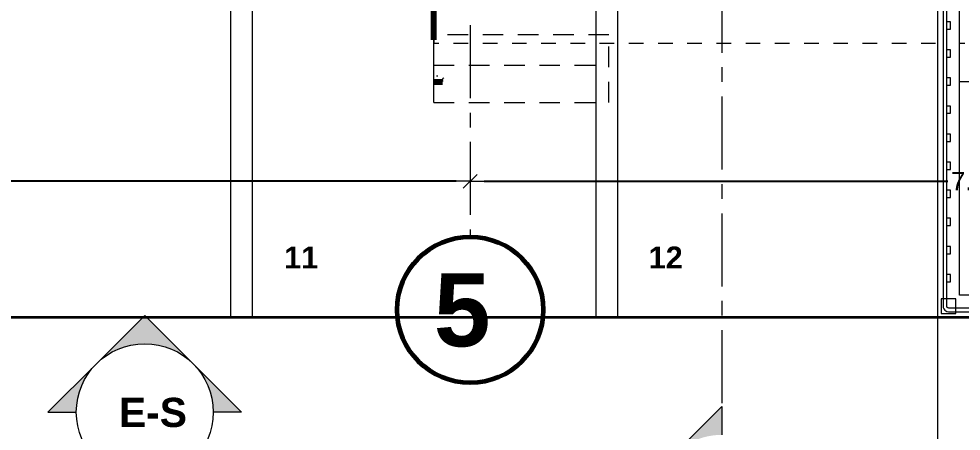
# Model space of a CAD drawing. Header units: inches. Extents: x 2704.1 to 2801.6, y 2415.6 to 2497.
# Drawn here: x 2747.09 to 2753.54, y 2426.11 to 2428.93 of the extents above; entities that cross this region are included whole.
import ezdxf

# ---------------------------------------------------------------- set-up
doc = ezdxf.new("R2010")
doc.units = ezdxf.units.IN
doc.set_wipeout_variables(frame=1)
doc.header["$PDMODE"] = 1
for name, pattern in [('Línea Oculta', [0.195611, 0.141111, -0.0545]), ('Punto & Raya', [0.65, 0.5, -0.075, 0, -0.075]), ('Rayas', [0.1, 0.05, -0.05]), ('Wipeout_Contour', [1, 0, -1])]:
    doc.linetypes.add(name, pattern=pattern)
for name, color, linetype in [('02 _ ARQ _ ALB _ Cotas Ejes', 7, 'Continuous'), ('02 _ ARQ _ ALB _ Ejes Generales', 7, 'Continuous'), ('08 _ STR _ EXT _ 07 Losa Aligerada', 7, 'Continuous'), ('08 _ STR _ EXT _ 08 Placas', 7, 'Continuous'), ('08 _ STR _ EXT _ 08 Placas Inclinadas', 7, 'Continuous'), ('08 _ STR _ EXT _ 10 Vereda Exterior', 7, 'Continuous'), ('08 _ STR _ EXT _ Cerco Perimetrico', 7, 'Continuous'), ('08 _ STR _ EXT _ Estacionamiento-Pavimento', 7, 'Continuous'), ('Dibujo 2D - General', 7, 'Continuous'), ('Interior - Equipamiento', 7, 'Continuous'), ('Marcador - Alzados', 7, 'Continuous'), ('Marcador - Secciones', 251, 'Continuous')]:
    doc.layers.add(name, color=color, linetype=linetype)
doc.styles.add('Estilo_Generado_1', font='swisseb.ttf')
doc.styles.add('Estilo_Generado_4', font='swisse.ttf')
doc.styles.add('Estilo_Generado_8', font='arialbd.ttf')
doc.dimstyles.new('Estilo_Generado__1', dxfattribs={"dimtxt": 0.125, "dimasz": 0.095, "dimexe": 0.18, "dimexo": 0.3, "dimgap": 0, "dimtad": 0, "dimtih": 1, "dimtoh": 1, "dimzin": 0, "dimdsep": 46, "dimtxsty": 'Estilo_Generado_4', "dimblk": 'ARROWHEAD_6', "dimblk1": 'ARROWHEAD_6', "dimblk2": 'ARROWHEAD_6', "dimcen": 0.09, "dimse1": 1, "dimse2": 1, "dimclrd": 144, "dimclre": 144, "dimclrt": 7, "dimadec": 0, "dimazin": 0, "dimtfac": 1, "dimtdec": 4, "dimtmove": 0, "dimatfit": 3, "dimfxl": 1, "dimtolj": 1, "dimtzin": 0, "dimarcsym": 0})

# ---------------------------------------------------------------- blocks, each defined once
blk = doc.blocks.new('ARROWHEAD_6')
at = {"color": 0, "linetype": 'Continuous', "lineweight": 0}
for p, q in [((0, 0), (-1, 0)), ((-0.5, -0.5), (0.5, 0.5))]:
    blk.add_line(p, q, dxfattribs=at)
blk = doc.blocks.new('*D72')
at = {"layer": '02 _ ARQ _ ALB _ Cotas Ejes', "color": 144, "linetype": 'Continuous', "lineweight": -2, "transparency": 16777216}
for p, q in [((2743.2706, 2427.8164), (2746.4443, 2427.8164)), ((2750.0806, 2427.8164), (2746.8317, 2427.8164))]:
    blk.add_line(p, q, dxfattribs=at)
at = {"layer": 'Defpoints', "color": 0, "linetype": 'Continuous', "transparency": 16777216}
for p in [(2743.1756, 2432.8358), (2750.1756, 2432.8358), (2750.1756, 2427.8164)]:
    blk.add_point(p, dxfattribs=at)
at = {"layer": '02 _ ARQ _ ALB _ Cotas Ejes', "color": 144, "linetype": 'Continuous', "lineweight": -2, "transparency": 16777216, "xscale": 0.095, "yscale": 0.095, "zscale": 0.095, "rotation": 180}
blk.add_blockref('ARROWHEAD_6', (2743.1756, 2427.8164), dxfattribs=at)
at = {"layer": '02 _ ARQ _ ALB _ Cotas Ejes', "color": 144, "linetype": 'Continuous', "lineweight": -2, "transparency": 16777216, "xscale": 0.095, "yscale": 0.095, "zscale": 0.095}
blk.add_blockref('ARROWHEAD_6', (2750.1756, 2427.8164), dxfattribs=at)
at = {"layer": '02 _ ARQ _ ALB _ Cotas Ejes', "color": 7, "linetype": 'Continuous', "lineweight": 13, "transparency": 16777216, "insert": (2746.638, 2427.8164), "char_height": 0.125, "attachment_point": 5, "style": 'Estilo_Generado_4'}
blk.add_mtext('\\A1;7.00', dxfattribs=at)
blk = doc.blocks.new('*D73')
at = {"layer": '02 _ ARQ _ ALB _ Cotas Ejes', "color": 144, "linetype": 'Continuous', "lineweight": -2, "transparency": 16777216}
for p, q in [((2750.2706, 2427.8164), (2753.4443, 2427.8164)), ((2757.0806, 2427.8164), (2753.8317, 2427.8164))]:
    blk.add_line(p, q, dxfattribs=at)
at = {"layer": 'Defpoints', "color": 0, "linetype": 'Continuous', "transparency": 16777216}
for p in [(2750.1756, 2432.8358), (2757.1756, 2428.1316), (2757.1756, 2427.8164)]:
    blk.add_point(p, dxfattribs=at)
at = {"layer": '02 _ ARQ _ ALB _ Cotas Ejes', "color": 144, "linetype": 'Continuous', "lineweight": -2, "transparency": 16777216, "xscale": 0.095, "yscale": 0.095, "zscale": 0.095, "rotation": 180}
blk.add_blockref('ARROWHEAD_6', (2750.1756, 2427.8164), dxfattribs=at)
at = {"layer": '02 _ ARQ _ ALB _ Cotas Ejes', "color": 144, "linetype": 'Continuous', "lineweight": -2, "transparency": 16777216, "xscale": 0.095, "yscale": 0.095, "zscale": 0.095}
blk.add_blockref('ARROWHEAD_6', (2757.1756, 2427.8164), dxfattribs=at)
at = {"layer": '02 _ ARQ _ ALB _ Cotas Ejes', "color": 7, "linetype": 'Continuous', "lineweight": 13, "transparency": 16777216, "insert": (2753.638, 2427.8164), "char_height": 0.125, "attachment_point": 5, "style": 'Estilo_Generado_4'}
blk.add_mtext('\\A1;7.00', dxfattribs=at)

msp = doc.modelspace()

# ---------------------------------------------------------------- hatches: boundary and pattern name
at = {"layer": '08 _ STR _ EXT _ 08 Placas Inclinadas', "linetype": 'Continuous', "lineweight": 9}
h = msp.add_hatch(dxfattribs=at)
h.set_pattern_fill('HORMIGÓN_EN_MASA_0002', style=0, pattern_type=2)
h.set_pattern_definition([(0, (2712.85563, 2425.38577), (0, 0.3897114), [0.024375, -0.200625]), (0, (2712.96813, 2425.58063), (0, 0.3897114), [0.024375, -0.200625]), (60, (2712.85563, 2425.38577), (-0.3375, 0.1948557), [0.024375, -0.200625]), (60, (2713.08063, 2425.38577), (-0.3375, 0.1948557), [0.024375, -0.200625]), (120, (2712.88, 2425.38577), (0.3375, 0.1948557), [0.024375, -0.200625]), (120, (2713.105, 2425.38577), (0.3375, 0.1948557), [0.024375, -0.200625]), (0, (2712.85563, 2425.42327), (0, 0.075), [0, -0.075, 0, -0.1125]), (45, (2712.89313, 2425.42327), (-0.05303301, 0.05303301), [0, -0.05625, 0, -0.09375])])
h.paths.add_polyline_path([(2749.9857, 2428.4953), (2750.0148, 2428.5623), (2749.9256, 2428.5623), (2749.9256, 2428.4953)])
at = {"layer": '08 _ STR _ EXT _ 10 Vereda Exterior', "linetype": 'Continuous', "lineweight": 13}
h = msp.add_hatch(dxfattribs=at)
h.set_pattern_fill('RETÍCULA_100X100_0002', color=251, style=0, pattern_type=2)
h.set_pattern_definition([(360, (2716.613, 2443.6885), (0, 2.53199), []), (90, (2716.613, 2443.6885), (-3.6, 0), [])])
h.paths.add_polyline_path([(2715.0256, 2429.0071), (2717.1469, 2426.8858), (2722.1756, 2426.8858), (2722.1756, 2431.8858), (2753.3756, 2431.8858), (2753.3756, 2426.8858), (2765.7756, 2426.8858), (2765.7756, 2444.4717), (2764.4256, 2444.4717), (2764.4256, 2432.5858), (2721.9256, 2432.5858), (2721.9256, 2433.2358), (2719.3758, 2433.2358, -0.414214), (2719.1257, 2433.4858), (2719.1257, 2434.2358, -0.414213), (2719.3758, 2434.4858), (2721.9256, 2434.4858), (2721.9256, 2437.3858), (2719.3758, 2437.3858, -0.414214), (2719.1257, 2437.6358), (2719.1257, 2438.3858, -0.414213), (2719.3758, 2438.6358), (2721.9256, 2438.6358), (2721.9256, 2441.5358), (2719.3757, 2441.5358, -0.414214), (2719.1257, 2441.7858), (2719.1257, 2442.5358, -0.414213), (2719.3757, 2442.7858), (2721.6256, 2442.7858), (2721.6262, 2446.4357), (2715.0256, 2446.4357)])
at = {"layer": 'Marcador - Alzados', "linetype": 'Continuous', "lineweight": 13}
for points in [[(2747.6164, 2426.567, -0.414214), (2748.2789, 2426.567), (2747.9476, 2426.8982)], [(2747.2851, 2426.2357), (2747.4792, 2426.2357, -0.198912), (2747.6164, 2426.567)], [(2748.6101, 2426.2357), (2748.2789, 2426.567, -0.198912), (2748.4161, 2426.2357)]]:
    msp.add_hatch(color=7, dxfattribs=at).paths.add_polyline_path(points)
at = {"layer": 'Marcador - Secciones', "linetype": 'Continuous', "lineweight": 13}
msp.add_hatch(color=7, dxfattribs=at).paths.add_polyline_path([(2751.8981, 2426.2736), (2751.5668, 2425.9424, -0.198912), (2751.8981, 2426.0796)])

# ---------------------------------------------------------------- linework, layer by layer
at = {"layer": '02 _ ARQ _ ALB _ Ejes Generales', "color": 251, "linetype": 'Punto & Raya', "lineweight": 13}
msp.add_line((2750.1756, 2471.2858), (2750.1756, 2427.4358), dxfattribs=at)
at = {"layer": '02 _ ARQ _ ALB _ Ejes Generales', "color": 7, "linetype": 'Continuous', "lineweight": 60}
msp.add_circle((2750.1756, 2426.9358), 0.5, dxfattribs=at)
at = {"layer": '08 _ STR _ EXT _ 07 Losa Aligerada', "color": 254, "linetype": 'Rayas', "lineweight": 18, "flags": 128}
msp.add_lwpolyline([(2721.0256, 2453.325), (2720.5256, 2453.325), (2720.5256, 2431.1858), (2738.0909, 2431.1858), (2738.0909, 2432.5858), (2743.2871, 2432.5858), (2743.2871, 2431.3863), (2749.9256, 2431.3863), (2749.9256, 2428.7611), (2757.4256, 2428.7611), (2757.4256, 2431.4358), (2765.1756, 2431.4358), (2765.1756, 2440.3857), (2764.4256, 2440.3857), (2764.4256, 2443.4858), (2764.4256, 2443.4858), (2764.4256, 2445.7358), (2759.5256, 2445.7358), (2759.5256, 2447.7358), (2759.5256, 2447.9858), (2759.5256, 2449.8858), (2759.5256, 2450.1358), (2759.5256, 2452.1358), (2764.4256, 2452.1358), (2764.4256, 2455.0858), (2764.4256, 2455.0858), (2764.4256, 2460.5863), (2765.3756, 2460.5863), (2765.3756, 2466.4858), (2751.8109, 2466.4858), (2751.8109, 2466.1859), (2746.9035, 2466.1859), (2746.9035, 2465.8859), (2736.2256, 2465.8859), (2736.2256, 2469.2593), (2729.1255, 2469.2593), (2729.1255, 2465.2858), (2723.9757, 2465.2858), (2723.9757, 2466.3358), (2720.8756, 2466.3358), (2720.8756, 2463.0857), (2721.9256, 2463.0857), (2721.9256, 2459.2858), (2721.0256, 2459.2858)], close=True, dxfattribs=at)
at = {"layer": '08 _ STR _ EXT _ 08 Placas', "color": 7, "linetype": 'Continuous', "lineweight": 80, "flags": 128}
msp.add_lwpolyline([(2749.9256, 2428.7853), (2749.9256, 2432.2858)], dxfattribs=at)
at = {"layer": '08 _ STR _ EXT _ 08 Placas Inclinadas', "color": 251, "linetype": 'Línea Oculta', "lineweight": 13}
msp.add_line((2749.9256, 2428.6111), (2751.1255, 2428.6111), dxfattribs=at)
at = {"layer": '08 _ STR _ EXT _ 08 Placas Inclinadas', "color": 251, "linetype": 'Línea Oculta', "lineweight": 13, "flags": 128}
for points in [[(2751.1255, 2428.8182), (2749.9256, 2428.8182)], [(2751.1255, 2428.3566), (2751.1255, 2428.8182)]]:
    msp.add_lwpolyline(points, dxfattribs=at)
at = {"layer": '08 _ STR _ EXT _ 10 Vereda Exterior', "color": 7, "linetype": 'Continuous', "lineweight": 18, "flags": 128}
msp.add_lwpolyline([(2722.1756, 2431.8858), (2753.3756, 2431.8858), (2753.3756, 2426.8858), (2765.7756, 2426.8858), (2765.7756, 2444.4717), (2764.4256, 2444.4717), (2764.4256, 2432.5858), (2721.9256, 2432.5858)], dxfattribs=at)
at = {"layer": '08 _ STR _ EXT _ Estacionamiento-Pavimento', "color": 7, "linetype": 'Continuous', "lineweight": 13, "flags": 128}
msp.add_lwpolyline([(2753.3756, 2426.8858), (2722.1756, 2426.8858)], dxfattribs=at)
at = {"layer": 'Interior - Equipamiento', "color": 175, "linetype": 'Continuous', "lineweight": 13, "flags": 128}
for points in [[(2748.5352, 2426.8858), (2748.6852, 2426.8858), (2748.6852, 2431.8858), (2748.5352, 2431.8858)], [(2751.0363, 2426.8858), (2751.1863, 2426.8858), (2751.1863, 2431.8858), (2751.0363, 2431.8858)]]:
    msp.add_lwpolyline(points, close=True, dxfattribs=at)
at = {"layer": 'Marcador - Alzados', "color": 7, "linetype": 'Continuous', "lineweight": 13, "flags": 128}
msp.add_lwpolyline([(2748.2789, 2426.567), (2747.9476, 2426.8982), (2747.6164, 2426.567)], dxfattribs=at)
for points in [[(2747.6164, 2426.567), (2747.2851, 2426.2357), (2747.4792, 2426.2357, -0.198912)], [(2748.2789, 2426.567), (2748.6101, 2426.2357), (2748.4161, 2426.2357, 0.198912)]]:
    msp.add_lwpolyline(points, format="xyb", dxfattribs=at)
at = {"layer": 'Marcador - Alzados', "color": 7, "linetype": 'Continuous', "lineweight": 13}
msp.add_circle((2747.9476, 2426.2357), 0.4685, dxfattribs=at)
at = {"layer": 'Marcador - Secciones', "color": 251, "linetype": 'Punto & Raya', "lineweight": 13}
msp.add_line((2751.8981, 2471.5968), (2751.8981, 2426.2736), dxfattribs=at)
at = {"layer": 'Marcador - Secciones', "color": 7, "linetype": 'Continuous', "lineweight": 13, "flags": 128}
msp.add_lwpolyline([(2751.5668, 2425.9424), (2751.8981, 2426.2736), (2751.8981, 2426.0796, 0.198912)], format="xyb", dxfattribs=at)

# ---------------------------------------------------------------- texts
at = {"layer": '02 _ ARQ _ ALB _ Ejes Generales', "color": 7, "lineweight": 30, "insert": (2749.9265, 2427.1858), "char_height": 0.5, "attachment_point": 1, "style": 'Estilo_Generado_1'}
msp.add_mtext('\\A1;{\\pql;\\pt0;\\fSwis721 Ex BT|b1|i0|c0|p34;5}', dxfattribs=at)
at = {"layer": 'Interior - Equipamiento', "color": 175, "lineweight": 13, "char_height": 0.15, "attachment_point": 4, "style": 'Estilo_Generado_8'}
for s, insert in [('\\A1;{\\pql;\\fArial|b1|i0|c0|p34;11}', (2748.9018, 2427.2943)), ('\\A1;{\\pql;\\fArial|b1|i0|c0|p34;12}', (2751.3974, 2427.2943))]:
    msp.add_mtext(s, dxfattribs=dict(at, insert=insert))
at = {"layer": 'Marcador - Alzados', "color": 5, "lineweight": 35, "insert": (2748.2365, 2426.1305), "char_height": 0.2, "attachment_point": 9, "style": 'Estilo_Generado_1'}
msp.add_mtext('\\A1;{\\pqr;\\pt0;\\fSwis721 Ex BT|b1|i0|c0|p34;E-S}', dxfattribs=at)

# ---------------------------------------------------------------- next in the draw order: wipeouts: each hides what was drawn before it
at = {"color": 254, "linetype": 'Wipeout_Contour', "lineweight": 0, "ltscale": 112.197648}
msp.add_wipeout([(2749.9857, 2428.4953), (2749.9256, 2428.4953), (2749.9256, 2428.3566)], dxfattribs=at).dxf.layer = '08 _ STR _ EXT _ 08 Placas Inclinadas'
at = {"color": 254, "linetype": 'Wipeout_Contour', "lineweight": 0, "ltscale": 121.438308}
msp.add_wipeout([(2753.5256, 2427.0358), (2753.3756, 2426.8858), (2753.5256, 2426.8858)], dxfattribs=at).dxf.layer = '08 _ STR _ EXT _ Cerco Perimetrico'

# ---------------------------------------------------------------- next in the draw order: linework, layer by layer
at = {"layer": '08 _ STR _ EXT _ 08 Placas', "color": 7, "linetype": 'Continuous', "lineweight": 80}
msp.add_line((2749.9857, 2428.4953), (2749.9256, 2428.4953), dxfattribs=at)
at = {"layer": '08 _ STR _ EXT _ 08 Placas', "color": 7, "linetype": 'Continuous', "lineweight": 13, "flags": 128}
msp.add_lwpolyline([(2749.9256, 2428.3566), (2749.9256, 2428.7853)], dxfattribs=at)
at = {"layer": '08 _ STR _ EXT _ 08 Placas Inclinadas', "color": 251, "linetype": 'Línea Oculta', "lineweight": 13, "flags": 128}
for points in [[(2749.9256, 2428.3566), (2749.9256, 2428.8182)], [(2749.9256, 2428.3566), (2751.1255, 2428.3566)]]:
    msp.add_lwpolyline(points, dxfattribs=at)

# ---------------------------------------------------------------- next in the draw order: dimensions: what is measured, and where the dimension line sits
at = {"layer": '02 _ ARQ _ ALB _ Cotas Ejes', "color": 144, "linetype": 'Continuous', "lineweight": 13}
dim = msp.add_linear_dim(base=(2750.1756, 2427.8164), p1=(2743.1756, 2432.8358), p2=(2750.1756, 2432.8358), dimstyle='Estilo_Generado__1', dxfattribs=at)
dim.commit()
dim.dimension.update_dxf_attribs({"geometry": '*D72', "text_midpoint": (2746.638, 2427.8164), "dimtype": 160})

# ---------------------------------------------------------------- next in the draw order: wipeouts: each hides what was drawn before it
at = {"color": 254, "linetype": 'Wipeout_Contour', "lineweight": 0, "ltscale": 163.481357}
msp.add_wipeout([(2753.5256, 2427.0358), (2753.5256, 2431.8858), (2753.3756, 2431.8858), (2753.3756, 2427.0358)], dxfattribs=at).dxf.layer = '08 _ STR _ EXT _ Cerco Perimetrico'

# ---------------------------------------------------------------- next in the draw order: linework, layer by layer
at = {"layer": '08 _ STR _ EXT _ Cerco Perimetrico', "color": 167, "linetype": 'Continuous', "lineweight": 18, "flags": 128}
for points in [[(2753.4381, 2428.8588), (2753.4631, 2428.8588), (2753.4631, 2428.9088), (2753.4381, 2428.9088)], [(2753.4381, 2428.6665), (2753.4631, 2428.6665), (2753.4631, 2428.7165), (2753.4381, 2428.7165)], [(2753.4381, 2428.4742), (2753.4631, 2428.4742), (2753.4631, 2428.5242), (2753.4381, 2428.5242)], [(2753.4381, 2428.2819), (2753.4631, 2428.2819), (2753.4631, 2428.3319), (2753.4381, 2428.3319)], [(2753.4381, 2428.0896), (2753.4631, 2428.0896), (2753.4631, 2428.1396), (2753.4381, 2428.1396)], [(2753.4381, 2427.8973), (2753.4631, 2427.8973), (2753.4631, 2427.9473), (2753.4381, 2427.9473)], [(2753.4381, 2427.705), (2753.4631, 2427.705), (2753.4631, 2427.755), (2753.4381, 2427.755)], [(2753.4381, 2427.5127), (2753.4631, 2427.5127), (2753.4631, 2427.5627), (2753.4381, 2427.5627)], [(2753.4381, 2427.3204), (2753.4631, 2427.3204), (2753.4631, 2427.3704), (2753.4381, 2427.3704)], [(2753.4381, 2427.1281), (2753.4631, 2427.1281), (2753.4631, 2427.1781), (2753.4381, 2427.1781)]]:
    msp.add_lwpolyline(points, dxfattribs=at)

# ---------------------------------------------------------------- next in the draw order: dimensions: what is measured, and where the dimension line sits
at = {"layer": '02 _ ARQ _ ALB _ Cotas Ejes', "color": 144, "linetype": 'Continuous', "lineweight": 13}
dim = msp.add_linear_dim(base=(2757.1756, 2427.8164), p1=(2750.1756, 2432.8358), p2=(2757.1756, 2428.1316), dimstyle='Estilo_Generado__1', dxfattribs=at)
dim.commit()
dim.dimension.update_dxf_attribs({"geometry": '*D73', "text_midpoint": (2753.638, 2427.8164), "dimtype": 160})

# ---------------------------------------------------------------- next in the draw order: wipeouts: each hides what was drawn before it
at = {"color": 254, "linetype": 'Wipeout_Contour', "lineweight": 0, "ltscale": 122.332162}
msp.add_wipeout([(2753.3756, 2427.0358), (2753.3756, 2426.8858), (2753.5256, 2427.0358)], dxfattribs=at).dxf.layer = '08 _ STR _ EXT _ Cerco Perimetrico'

# ---------------------------------------------------------------- next in the draw order: linework, layer by layer
at = {"layer": '08 _ STR _ EXT _ Cerco Perimetrico', "color": 167, "linetype": 'Continuous', "lineweight": 18}
for p, q in [((2753.4131, 2431.91), (2753.4131, 2426.96)), ((2753.4381, 2426.9616), (2753.4381, 2431.9116)), ((2753.4131, 2426.96), (2753.4143, 2426.951)), ((2753.4387, 2426.9576), (2753.4381, 2426.9616)), ((2753.4143, 2426.951), (2753.4181, 2426.942)), ((2753.4181, 2426.942), (2753.424, 2426.9342)), ((2753.424, 2426.9342), (2753.4318, 2426.9282)), ((2753.4318, 2426.9282), (2753.4389, 2426.9253)), ((2753.4399, 2426.9546), (2753.4387, 2426.9576)), ((2753.4389, 2426.9253), (2753.4409, 2426.9244)), ((2753.4419, 2426.952), (2753.4399, 2426.9546)), ((2753.4409, 2426.9244), (2753.4498, 2426.9233)), ((2753.4444, 2426.95), (2753.4419, 2426.952)), ((2753.4474, 2426.9488), (2753.4444, 2426.95)), ((2753.4485, 2426.9487), (2753.4474, 2426.9488)), ((2753.4514, 2426.9483), (2753.4485, 2426.9487))]:
    msp.add_line(p, q, dxfattribs=at)
at = {"layer": '08 _ STR _ EXT _ Cerco Perimetrico', "color": 7, "linetype": 'Continuous', "lineweight": 13, "flags": 128}
for points in [[(2753.5256, 2427.0358), (2753.5256, 2432.0358)], [(2753.3756, 2431.8858), (2753.3756, 2426.8858)], [(2753.3756, 2426.8858), (2771.5004, 2426.8858)]]:
    msp.add_lwpolyline(points, dxfattribs=at)
at = {"layer": '08 _ STR _ EXT _ Estacionamiento-Pavimento', "color": 7, "linetype": 'Continuous', "lineweight": 13}
msp.add_line((2753.3756, 2431.8858), (2753.3756, 2425.5358), dxfattribs=at)

# ---------------------------------------------------------------- next in the draw order: wipeouts: each hides what was drawn before it
at = {"color": 254, "linetype": 'Wipeout_Contour', "lineweight": 0, "ltscale": 198.731443}
msp.add_wipeout([(2753.5256, 2426.8858), (2771.5004, 2426.8858), (2771.5004, 2427.0358), (2753.5256, 2427.0358)], dxfattribs=at).dxf.layer = '08 _ STR _ EXT _ Cerco Perimetrico'

# ---------------------------------------------------------------- next in the draw order: linework, layer by layer
at = {"layer": '08 _ STR _ EXT _ Cerco Perimetrico', "color": 167, "linetype": 'Continuous', "lineweight": 18}
for p, q in [((2753.4498, 2426.9233), (2771.4504, 2426.9233)), ((2771.4504, 2426.9483), (2753.4514, 2426.9483))]:
    msp.add_line(p, q, dxfattribs=at)
at = {"layer": '08 _ STR _ EXT _ Cerco Perimetrico', "color": 7, "linetype": 'Continuous', "lineweight": 13, "flags": 128}
msp.add_lwpolyline([(2771.5004, 2427.0358), (2753.5256, 2427.0358)], dxfattribs=at)
at = {"layer": '08 _ STR _ EXT _ Cerco Perimetrico', "color": 167, "linetype": 'Continuous', "lineweight": 18, "flags": 128}
msp.add_lwpolyline([(2753.5006, 2427.0108), (2753.4006, 2427.0108), (2753.4006, 2426.9108), (2753.5006, 2426.9108)], close=True, dxfattribs=at)
at = {"layer": 'Dibujo 2D - General', "color": 1, "linetype": 'Continuous', "lineweight": 35}
msp.add_lwpolyline([(2715.6221, 2497.0011), (2715.0256, 2426.8858), (2783.314, 2426.8858), (2784.1675, 2496.204)], close=True, dxfattribs=at)

doc.saveas('drawing.dxf')
